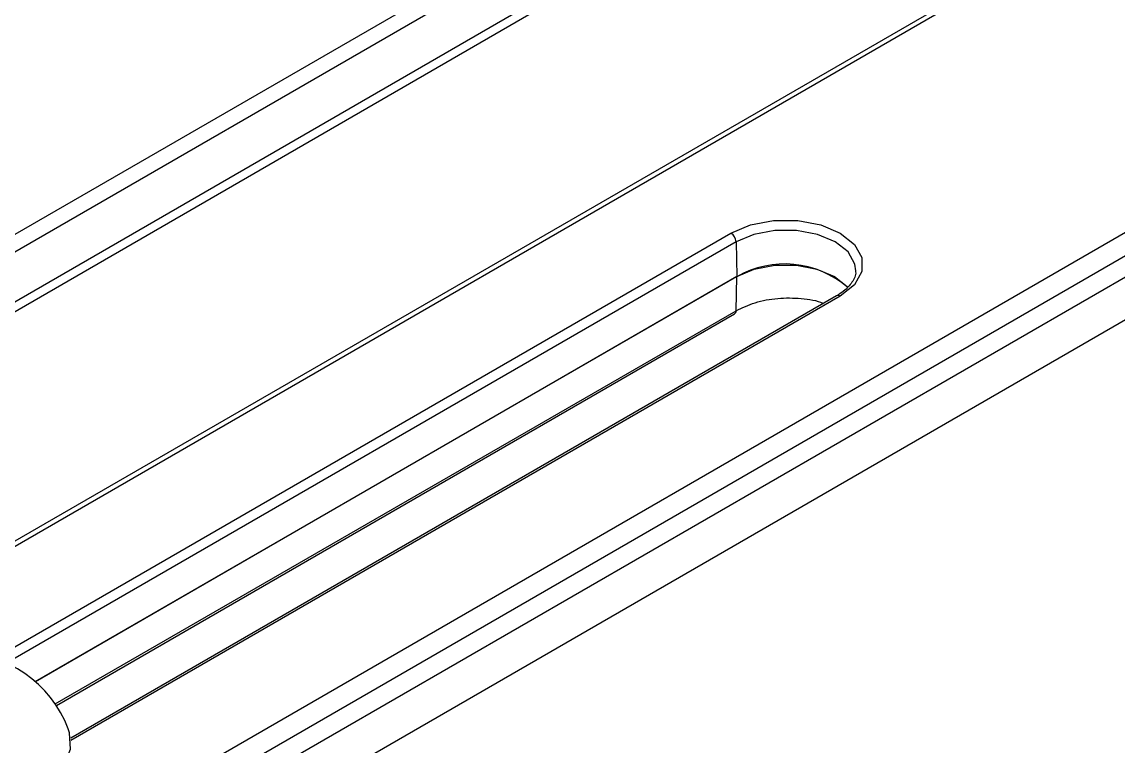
# Model space of a CAD drawing. Extents: x 16.7 to 113.1, y 4.5 to 84.5.
# Drawn here: x 77.024 to 79.306, y 66.168 to 67.674 of the extents above; entities that cross this region are included whole.
import ezdxf

# ---------------------------------------------------------------- set-up
doc = ezdxf.new("R2010")
doc.units = 0
doc.header["$MEASUREMENT"] = 0
doc.layers.add('OBJECT', color=7, linetype='CONTINUOUS')

msp = doc.modelspace()

# ---------------------------------------------------------------- linework, layer by layer
at = {"layer": 'OBJECT'}
for p, q in [((76.3646, 66.2119), (79.4835, 68.0124)), ((79.4457, 68.0007), (76.3558, 66.2169)), ((78.1536, 67.8928), (75.8032, 66.5359)), ((78.15, 67.8539), (75.8351, 66.5175)), ((75.9242, 66.4661), (78.1365, 67.7433)), ((78.1651, 67.739), (75.9422, 66.4557)), ((76.9448, 65.8654), (80.0736, 67.6717)), ((76.9652, 65.8289), (80.0049, 67.5837)), ((76.963, 65.7833), (79.9424, 67.5032)), ((79.9781, 67.4342), (76.9949, 65.712)), ((76.9675, 66.3505), (78.5, 67.2352)), ((78.5106, 67.2172), (76.9924, 66.3407)), ((78.5106, 67.2172), (78.5122, 67.1452)), ((77.0522, 66.3023), (78.5122, 67.1452)), ((78.5122, 67.1446), (77.0526, 66.302)), ((78.5106, 67.0737), (78.5122, 67.1446)), ((78.7199, 67.1047), (77.1258, 66.1844)), ((78.7274, 67.1039), (77.1262, 66.1796)), ((77.0937, 66.2558), (78.5106, 67.0737)), ((77.096, 66.2523), (78.5075, 67.0671))]:
    msp.add_line(p, q, dxfattribs=at)
at = {"layer": 'OBJECT', "flags": 128}
for points in [[(78.5, 67.2352), (78.5407, 67.2523), (78.5885, 67.2613), (78.6388, 67.2613), (78.6867, 67.2523), (78.7274, 67.2352), (78.757, 67.2117), (78.7725, 67.1841), (78.7725, 67.1551), (78.757, 67.1274), (78.7274, 67.1039)], [(78.7595, 67.157), (78.7577, 67.1708), (78.7436, 67.1959), (78.7168, 67.2172), (78.6799, 67.2326), (78.6365, 67.2408), (78.5909, 67.2408), (78.5475, 67.2326), (78.5106, 67.2172)], [(78.5122, 67.1452), (78.5485, 67.1604), (78.5912, 67.1684), (78.6361, 67.1684), (78.6788, 67.1604), (78.7152, 67.1452), (78.7416, 67.1242), (78.7431, 67.1224)], [(76.7235, 66.0784), (76.7702, 66.0575), (76.8245, 66.0439), (76.883, 66.0386), (76.9418, 66.0418), (76.9975, 66.0533), (77.0464, 66.0725), (77.0856, 66.0981), (77.1124, 66.1286), (77.1253, 66.1619), (77.1235, 66.196), (77.1209, 66.204)]]:
    msp.add_lwpolyline(points, dxfattribs=at)
at = {"layer": 'OBJECT'}
for centre, radius, start, end in [((78.4875, 67.2157), 0.0231, 3.5402, 57.3258), ((78.6118, 66.9707), 0.2003, 49.2675, 119.7963), ((78.4981, 67.1449), 0.0141, 358.6996, 1.3004), ((78.723, 67.0982), 0.00721, 52.8479, 115.8427), ((78.5035, 67.073), 0.00709, 303.8916, 5.3965), ((76.8904, 66.1162), 0.2466, 20.836, 159.164)]:
    msp.add_arc(centre, radius, start, end, dxfattribs=at)
for points, knots in [([(78.7589, 67.1569), (78.7591, 67.156), (78.7607, 67.1481), (78.7536, 67.1339), (78.7386, 67.1165), (78.7249, 67.1079), (78.7199, 67.1047)], [0, 0, 0, 0, 0.046585, 0.450237, 0.79722, 1, 1, 1, 1]), ([(78.5106, 67.0737), (78.5233, 67.0798), (78.5486, 67.092), (78.5974, 67.101), (78.6459, 67.1001), (78.6795, 67.0953), (78.6919, 67.0889), (78.6922, 67.0887)], [0, 0, 0, 0, 0.248163, 0.496312, 0.74493, 0.993995, 1, 1, 1, 1])]:
    msp.add_open_spline(points, degree=3, knots=knots, dxfattribs=at)

doc.saveas('drawing.dxf')
